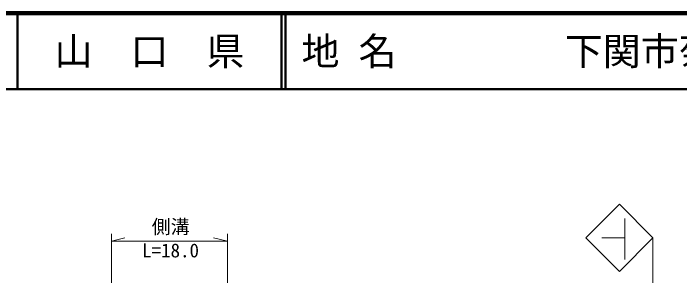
# Model space of a CAD drawing. Units: millimetres, scale not verified. Extents: x 40000 to 680000, y 20000 to 380000.
# Drawn here: x 332449 to 420149, y 345424 to 380000 of the extents above; entities that cross this region are included whole.
import ezdxf
from ezdxf.enums import TextEntityAlignment as Align

# ---------------------------------------------------------------- set-up
doc = ezdxf.new("R2010")
doc.units = ezdxf.units.MM
doc.header["$LTSCALE"] = 1000
for name, color, linetype, lineweight in [('M-STR-HTXT', 7, 'Continuous', 13), ('M-STR-STRC', 7, 'Continuous', 13), ('M-TTL', 2, 'Continuous', 140), ('M-TTL-LINE', 7, 'Continuous', 50)]:
    doc.layers.add(name, color=color, linetype=linetype, lineweight=lineweight)
doc.layers.add('M-TTL-TXT', color=7, linetype='Continuous')
doc.styles.add('ＭＳ ゴシック', font='')
doc.styles.get('ＭＳ ゴシック').set_extended_font_data('MS Gothic')

msp = doc.modelspace()

# ---------------------------------------------------------------- linework, layer by layer
at = {"layer": 'M-STR-HTXT'}
for p, q in [((345354, 303306), (345354, 350953)), ((360630, 350953), (360630, 302494)), ((345354, 349953), (347141, 350432)), ((345354, 349953), (360630, 349953)), ((360630, 349953), (358804, 350432))]:
    msp.add_line(p, q, dxfattribs=at)
at = {"layer": 'M-STR-STRC'}
for p, q in [((412216, 354831), (407796, 350411)), ((416636, 350411), (412216, 354831)), ((412920, 352949), (412920, 347576)), ((407796, 350411), (412216, 345992)), ((409920, 350411), (412920, 350411)), ((416636, 350411), (412216, 345992)), ((416636, 350411), (416636, 341210))]:
    msp.add_line(p, q, dxfattribs=at)
at = {"layer": 'M-TTL'}
msp.add_line((680000, 380000), (40000, 380000), dxfattribs=at)
at = {"layer": 'M-TTL-LINE'}
for p, q in [((333000, 380000), (333000, 370000)), ((367750, 380000), (367750, 370000)), ((368250, 380000), (368250, 370000)), ((40000, 370000), (680000, 370000))]:
    msp.add_line(p, q, dxfattribs=at)

# ---------------------------------------------------------------- texts
at = {"layer": 'M-STR-HTXT', "style": 'ＭＳ ゴシック'}
for s, p in [('側溝', (350660, 350413)), ('L=18.0', (349403, 347285))]:
    msp.add_text(s, height=1833, dxfattribs=at).set_placement(p, align=Align.BOTTOM_LEFT)
at = {"layer": 'M-TTL-TXT', "style": 'ＭＳ ゴシック'}
msp.add_text('山\u3000口\u3000県', height=3666, dxfattribs=at).set_placement((350375, 375000), align=Align.MIDDLE_CENTER)
for s, p in [('地 名', (370380, 375000)), ('下関市菊川町大字田部\u3000大字下岡枝', (405024, 375000))]:
    msp.add_text(s, height=3666, dxfattribs=at).set_placement(p, align=Align.MIDDLE_LEFT)

doc.saveas('drawing.dxf')
